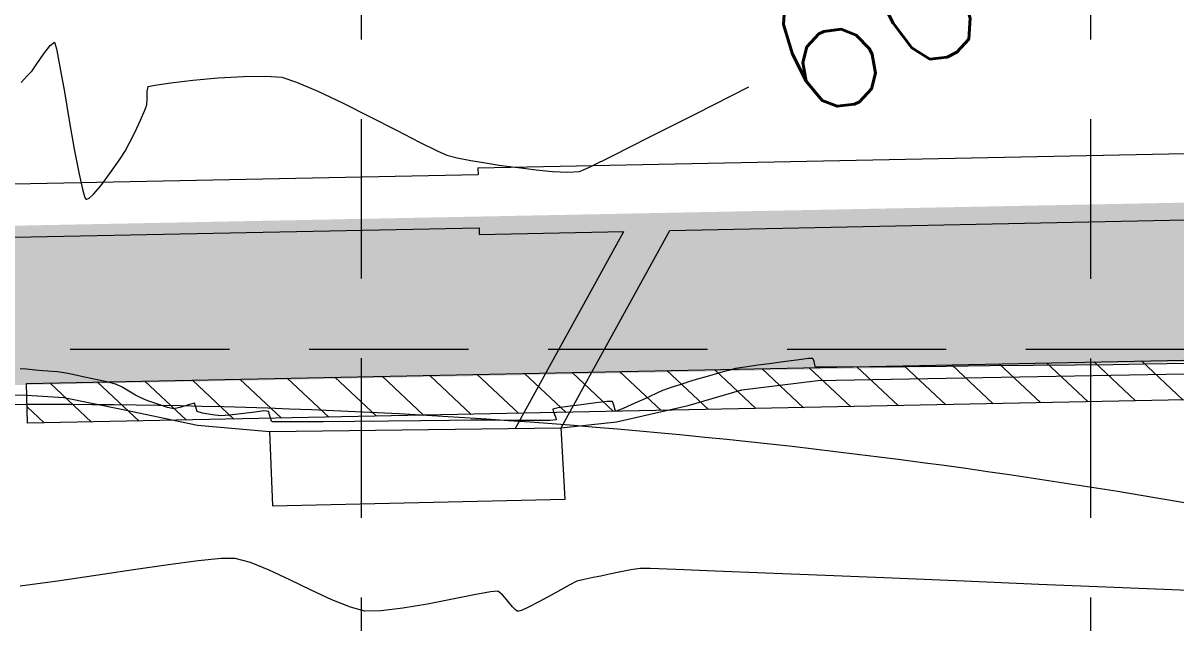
# Model space of a CAD drawing. Extents: x 2140663 to 2528301, y 336313 to 7007653.
# Drawn here: x 2527875.18 to 2527918.59, y 7007476.98 to 7007499.55 of the extents above; entities that cross this region are included whole.
import ezdxf

# ---------------------------------------------------------------- set-up
doc = ezdxf.new("R2010")
doc.units = 0
doc.header["$MEASUREMENT"] = 0
doc.linetypes.add('HIDDEN', pattern=[0.375, 0.25, -0.125])
for name, color, linetype in [('1 EXISTING CONTOURS', 43, 'Continuous'), ('GRID', 254, 'HIDDEN'), ('LIMITS OF DISTURBANCE', 1, 'HIDDEN'), ('xdrc002ar$0$C-PVMT-SAWCUT-N', 2, 'Continuous'), ('xdrc002ar$0$C-PVMT-SAWCUT-PATT-N', 7, 'Continuous'), ('xdrc002ar$0$xdrc002ar$0$C-PKNG-FACE-N', 1, 'Continuous'), ('xdrc002bs$0$C-STRM-PIPE-E', 5, 'Continuous'), ('xdrc002bs$0$v-pave-exst', 6, 'Continuous')]:
    doc.layers.add(name, color=color, linetype=linetype)
doc.styles.add('L200', font='simplex', dxfattribs={"height": 12})

msp = doc.modelspace()

# ---------------------------------------------------------------- hatches: boundary and pattern name
at = {"layer": 'xdrc002ar$0$C-PVMT-SAWCUT-PATT-N', "lineweight": 0}
h = msp.add_hatch(dxfattribs=at)
h.set_pattern_fill('ANSI31', scale=9.999996000000001, angle=91.78437573754852, style=0)
h.set_pattern_definition([(136.7843757375485, (1.012731676921248, -9.984526421874762), (-0.8559319906829769, -0.9109770454439162), [])])
h.paths.add_polyline_path([(2528171.098114824, 7007490.45111734), (2527875.342229442, 7007484.487189103), (2527875.311988047, 7007485.986883625), (2528171.06787343, 7007491.950811863)])

# ---------------------------------------------------------------- linework, layer by layer
at = {"layer": '1 EXISTING CONTOURS', "color": 43, "lineweight": 0}
for points, elevation in [([(2527876.192599666, 7007498.710914287), (2527876.356307119, 7007498.837901866)], 600), ([(2527876.356307119, 7007498.837901866), (2527876.436949028, 7007498.576745067)], 600), ([(2527875.514216172, 7007497.758895267), (2527875.701460751, 7007498.016436403)], 600), ([(2527875.336720905, 7007497.562352422), (2527875.514216172, 7007497.758895267)], 600), ([(2527881.570971631, 7007497.398306149), (2527882.522976554, 7007497.484479337)], 600), ([(2527882.522976554, 7007497.484479337), (2527883.477218873, 7007497.544139384)], 600), ([(2527883.477218873, 7007497.544139384), (2527884.317664735, 7007497.558930424)], 600), ([(2527884.317664735, 7007497.558930424), (2527884.928280287, 7007497.51049658)], 600), ([(2527879.848006541, 7007496.980934442), (2527879.888719768, 7007497.164266483)], 600), ([(2527879.888719768, 7007497.164266483), (2527880.137809385, 7007497.219843851)], 600), ([(2527880.137809385, 7007497.219843851), (2527880.737237957, 7007497.303975699)], 600), ([(2527880.737237957, 7007497.303975699), (2527881.570971631, 7007497.398306149)], 600), ([(2527879.851283239, 7007496.698550708), (2527879.848006541, 7007496.980934442)], 600), ([(2527886.278125075, 7007496.989723837), (2527887.229937936, 7007496.535954538)], 600), ([(2527879.762096547, 7007496.269623585), (2527879.839979111, 7007496.472263332)], 600), ([(2527887.229937936, 7007496.535954538), (2527888.245765631, 7007496.028023448)], 600), ([(2527879.397583571, 7007495.458470899), (2527879.601151112, 7007495.900305904)], 600), ([(2527890.107729088, 7007495.073956399), (2527890.772996634, 7007494.739960687)], 600), ([(2527877.107068381, 7007494.808198479), (2527877.286020404, 7007493.86309646)], 600), ([(2527878.807229108, 7007494.401942371), (2527879.024345224, 7007494.733891374)], 600), ([(2527890.772996634, 7007494.739960687), (2527891.14054258, 7007494.57608368)], 600), ([(2527891.528512831, 7007494.477152788), (2527892.036898419, 7007494.377926789)], 600), ([(2527893.10174114, 7007494.209539372), (2527893.50161104, 7007494.155852902)], 600), ([(2527893.50161104, 7007494.155852902), (2527893.924290534, 7007494.100067016)], 600), ([(2527893.924290534, 7007494.100067016), (2527894.494898296, 7007494.028379879)], 600), ([(2527895.693785551, 7007493.935541163), (2527896.129008505, 7007493.963509234)], 600), ([(2527896.129008505, 7007493.963509234), (2527896.503345214, 7007494.129980153)], 600), ([(2527877.490135096, 7007493.023961676), (2527877.533435538, 7007492.933487465)], 600), ([(2527877.533435538, 7007492.933487465), (2527877.551979026, 7007492.918554237)], 600), ([(2527877.583549487, 7007492.919058375), (2527877.666805374, 7007492.961129657)], 600), ([(2527902.356319549, 7007486.604484075), (2527902.013363403, 7007486.548564998)], 600), ([(2527904.008018484, 7007486.826525149), (2527903.711728, 7007486.784909907)], 600), ([(2527904.752961228, 7007486.924876901), (2527904.401179416, 7007486.881874464)], 600), ([(2527904.992781741, 7007486.688215158), (2527904.967902676, 7007486.813510203)], 600), ([(2527905.027109393, 7007486.609447456), (2527905.01374864, 7007486.62612313)], 600), ([(2527905.04026177, 7007486.607669553), (2527905.027109393, 7007486.609447456)], 600), ([(2527905.400474134, 7007486.602819457), (2527905.127515782, 7007486.604945287)], 600), ([(2527908.411266519, 7007486.618063134), (2527907.069336491, 7007486.608570763)], 600), ([(2527909.94079309, 7007486.630804886), (2527908.411266519, 7007486.618063134)], 600), ([(2527911.572117831, 7007486.645810268), (2527909.94079309, 7007486.630804886)], 600), ([(2527914.796968329, 7007486.678668919), (2527913.219442368, 7007486.66209353)], 600), ([(2527916.218897341, 7007486.694550681), (2527914.796968329, 7007486.678668919)], 600), ([(2527917.399431032, 7007486.708753068), (2527916.218897341, 7007486.694550681)], 600), ([(2527918.252771027, 7007486.720290328), (2527917.399431032, 7007486.708753068)], 600), ([(2527919.014849601, 7007486.734445649), (2527918.252771027, 7007486.720290328)], 600), ([(2527875.313128072, 7007486.519976473), (2527875.071393621, 7007486.536574567)], 600), ([(2527875.925473118, 7007486.462198559), (2527875.629786173, 7007486.491182578)], 600), ([(2527876.104294098, 7007486.445030103), (2527875.925473118, 7007486.462198559)], 600), ([(2527876.635646465, 7007486.404880364), (2527876.47214443, 7007486.420507378)], 600), ([(2527876.867306535, 7007486.360212151), (2527876.635646465, 7007486.404880364)], 600), ([(2527877.730571455, 7007486.177258738), (2527877.491412353, 7007486.2256837)], 600), ([(2527878.087822056, 7007486.104735719), (2527877.730571455, 7007486.177258738)], 600), ([(2527878.449578665, 7007486.024510061), (2527878.087822056, 7007486.104735719)], 600), ([(2527899.739850523, 7007485.883818282), (2527899.473397523, 7007485.794810846)], 600), ([(2527899.95519645, 7007485.953908554), (2527899.739850523, 7007485.883818282)], 600), ([(2527900.200786676, 7007486.031009273), (2527899.95519645, 7007485.953908554)], 600), ([(2527897.170506192, 7007485.308698538), (2527896.745610916, 7007485.260898987)], 600), ([(2527897.381652388, 7007485.313458019), (2527897.170506192, 7007485.308698538)], 600), ([(2527880.858588824, 7007485.033045356), (2527880.621113255, 7007485.085638013)], 600), ([(2527881.125572653, 7007485.090377666), (2527880.858588824, 7007485.033045356)], 600), ([(2527881.634412723, 7007485.24068112), (2527881.451055242, 7007485.196934866)], 600), ([(2527881.939535856, 7007484.869416175), (2527881.732316317, 7007484.92731537)], 600), ([(2527882.313924748, 7007484.803248687), (2527881.939535856, 7007484.869416175)], 600), ([(2527884.004466041, 7007484.923743734), (2527883.496405989, 7007484.858567673)], 600), ([(2527884.239605574, 7007484.953675102), (2527884.004466041, 7007484.923743734)], 600), ([(2527884.339026706, 7007484.949300966), (2527884.239605574, 7007484.953675102)], 600), ([(2527884.464483406, 7007484.806585358), (2527884.431961108, 7007484.934951874)], 600), ([(2527895.32452504, 7007485.075831537), (2527895.125659362, 7007485.022100272)], 600), ([(2527895.696943384, 7007485.125335145), (2527895.32452504, 7007485.075831537)], 600), ([(2527896.004543314, 7007485.161415474), (2527895.696943384, 7007485.125335145)], 600), ([(2527896.745610916, 7007485.260898987), (2527896.294459108, 7007485.201368316)], 600), ([(2527897.460741729, 7007485.027605687), (2527897.431788234, 7007485.174659076)], 600), ([(2527897.484052724, 7007484.9593847), (2527897.460741729, 7007485.027605687)], 600), ([(2527897.498536209, 7007484.944272387), (2527897.484052724, 7007484.9593847)], 600), ([(2527882.622824934, 7007484.768279827), (2527882.313924748, 7007484.803248687)], 600), ([(2527884.503542779, 7007484.650697639), (2527884.464483406, 7007484.806585358)], 600), ([(2527884.534949934, 7007484.572419128), (2527884.503542779, 7007484.650697639)], 600), ([(2527884.566296296, 7007484.549161302), (2527884.551940381, 7007484.551780605)], 600), ([(2527884.925692734, 7007484.541514958), (2527884.655260558, 7007484.545056798)], 600), ([(2527885.503768939, 7007484.541056743), (2527884.925692734, 7007484.541514958)], 600), ([(2527886.49404595, 7007484.546015191), (2527885.503768939, 7007484.541056743)], 600), ([(2527888.934771495, 7007484.56739215), (2527887.675617065, 7007484.555405707)], 600), ([(2527891.230987143, 7007484.591808262), (2527890.15779845, 7007484.580138382)], 600), ([(2527892.040626784, 7007484.600565652), (2527891.230987143, 7007484.591808262)], 600), ([(2527892.473006584, 7007484.604574413), (2527892.040626784, 7007484.600565652)], 600), ([(2527893.709385438, 7007484.595998456), (2527892.99625246, 7007484.602330654)], 600), ([(2527894.439068479, 7007484.591697388), (2527893.709385438, 7007484.595998456)], 600), ([(2527895.011964542, 7007484.595547026), (2527894.439068479, 7007484.591697388)], 600), ([(2527895.254736589, 7007484.613666938), (2527895.011964542, 7007484.595547026)], 600), ([(2527895.228784218, 7007484.728046646), (2527895.254736589, 7007484.613666938)], 600), ([(2527884.440809554, 7007478.964940297), (2527883.737290281, 7007479.250969968)], 601), ([(2527879.339234791, 7007478.973589261), (2527877.921659083, 7007478.761723111)], 601), ([(2527897.201158368, 7007478.792022739), (2527896.932259749, 7007478.731942422)], 601), ([(2527897.622798429, 7007478.886117185), (2527897.201158368, 7007478.792022739)], 601), ([(2527898.069167131, 7007478.977407296), (2527897.622798429, 7007478.886117185)], 601), ([(2527898.794433828, 7007479.019936991), (2527898.412251671, 7007479.029074601)], 601), ([(2527899.763401042, 7007478.985031795), (2527898.794433828, 7007479.019936991)], 601), ([(2527901.239363065, 7007478.927807764), (2527899.763401042, 7007478.985031795)], 601), ([(2527903.142529653, 7007478.851713656), (2527901.239363065, 7007478.927807764)], 601), ([(2527886.033257694, 7007478.206921038), (2527885.224604252, 7007478.598758297)], 601), ([(2527895.747054393, 7007478.396402837), (2527895.223513307, 7007478.106739217)], 601), ([(2527896.033064659, 7007478.542835164), (2527895.747054393, 7007478.396402837)], 601), ([(2527916.273772463, 7007478.308898377), (2527913.431436737, 7007478.427611548)], 601), ([(2527893.062848448, 7007478.174352898), (2527892.778750743, 7007478.14710621)], 601), ([(2527895.223513307, 7007478.106739217), (2527894.62093062, 7007477.777176523)], 601), ([(2527919.064571279, 7007478.19200766), (2527916.273772463, 7007478.308898377)], 601), ([(2527888.054203659, 7007477.422448431), (2527887.50347408, 7007477.564269033)], 601), ([(2527889.483058761, 7007477.527385847), (2527888.660228899, 7007477.427401972)], 601), ([(2527893.783005181, 7007477.420900105), (2527893.717111953, 7007477.464173345)], 601), ([(2527894.62093062, 7007477.777176523), (2527894.188459277, 7007477.554238276)], 601), ([(2527888.660228899, 7007477.427401972), (2527888.054203659, 7007477.422448431)], 601), ([(2527893.812597337, 7007477.411682745), (2527893.783005181, 7007477.420900105)], 601), ([(2527893.842994551, 7007477.413254415), (2527893.812597337, 7007477.411682745)], 601), ([(2527893.946288451, 7007477.445502829), (2527893.842994551, 7007477.413254415)], 601)]:
    msp.add_lwpolyline(points, dxfattribs=dict(at, elevation=elevation))
at = {"layer": '1 EXISTING CONTOURS', "color": 43, "lineweight": 0, "extrusion": (0.8284124759220985, -0.5601185318632288, 0), "elevation": -1830905.732330434}
msp.add_lwpolyline([(7221008.8084502, 600.0000000000003), (7221009.253877906, 600.0000000000003)], dxfattribs=at)
at = {"layer": '1 EXISTING CONTOURS', "color": 43, "lineweight": 0, "extrusion": (0.80290742895942, -0.5961037330211698, 0), "elevation": -2147545.566189117}
msp.add_lwpolyline([(7133248.803063877, 600.0000000000007), (7133249.208440644, 600.0000000000007)], dxfattribs=at)
at = {"layer": '1 EXISTING CONTOURS', "color": 43, "lineweight": 0, "extrusion": (0.9815115241244701, 0.1914030512057211, 0), "elevation": 3822396.463336931}
msp.add_lwpolyline([(6394097.345258012, 600.0000000000007), (6394096.663501745, 600.0000000000007)], dxfattribs=at)
at = {"layer": '1 EXISTING CONTOURS', "color": 43, "lineweight": 0, "extrusion": (0.9849459271061102, 0.1728627220573742, 0), "elevation": 3701156.892444224}
msp.add_lwpolyline([(6465030.898816139, 600), (6465029.942881863, 600)], dxfattribs=at)
at = {"layer": '1 EXISTING CONTOURS', "color": 43, "lineweight": 0, "extrusion": (0.727834299758535, -0.6857530401646085, 0), "elevation": -2965538.381750125}
msp.add_lwpolyline([(6833794.93725472, 600), (6833795.27866791, 600)], dxfattribs=at)
at = {"layer": '1 EXISTING CONTOURS', "color": 43, "lineweight": 0, "extrusion": (-0.3054658565821353, -0.9522030300637269, 0), "elevation": -7444742.897617077}
msp.add_lwpolyline([(266508.4588198978, 600.0000000000003), (266509.0390332043, 600.0000000000003)], dxfattribs=at)
at = {"layer": '1 EXISTING CONTOURS', "color": 43, "lineweight": 0, "extrusion": (-0.3956798020391963, -0.918388531210088, 0), "elevation": -7435838.409957724}
msp.add_lwpolyline([(-451144.1238714526, 600.0000000000003), (-451143.2556507685, 600.0000000000003)], dxfattribs=at)
at = {"layer": '1 EXISTING CONTOURS', "color": 43, "lineweight": 0, "extrusion": (0.4536623712560668, -0.8911736379103248, 0), "elevation": -5098082.489691749}
msp.add_lwpolyline([(5431835.607871907, 600), (5431837.847388461, 600)], dxfattribs=at)
at = {"layer": '1 EXISTING CONTOURS', "color": 43, "lineweight": 0, "extrusion": (0.9856145814751329, 0.1690085701483768, 0), "elevation": 3675839.210456893}
msp.add_lwpolyline([(6479458.357279113, 600.0000000000007), (6479457.263207824, 600.0000000000007)], dxfattribs=at)
at = {"layer": '1 EXISTING CONTOURS', "color": 43, "lineweight": 0, "extrusion": (0.9987545921977266, -0.04989253014182834, 0), "elevation": 2175109.869742038}
msp.add_lwpolyline([(7124891.602593454, 600.0000000000007), (7124891.829163001, 600.0000000000007)], dxfattribs=at)
at = {"layer": '1 EXISTING CONTOURS', "color": 43, "lineweight": 0, "extrusion": (0.9167315993494011, -0.3995036605017394, 0), "elevation": -482133.1533971545}
msp.add_lwpolyline([(7433890.078089349, 600.0000000000003), (7433890.480952829, 600.0000000000003)], dxfattribs=at)
at = {"layer": '1 EXISTING CONTOURS', "color": 43, "lineweight": 0, "extrusion": (0.4522400094857095, -0.8918962797435391, 0), "elevation": -5106741.98859115}
msp.add_lwpolyline([(5423693.215194343, 600), (5423695.179912573, 600)], dxfattribs=at)
at = {"layer": '1 EXISTING CONTOURS', "color": 43, "lineweight": 0, "extrusion": (0.9849435051012279, 0.1728765217110396, 0), "elevation": 3701247.466650605}
msp.add_lwpolyline([(6464976.992803719, 600), (6464975.89678272, 600)], dxfattribs=at)
at = {"layer": '1 EXISTING CONTOURS', "color": 43, "lineweight": 0, "extrusion": (0.4553430036908463, 0.8903160949852575, 0), "elevation": 7389942.72611625}
msp.add_lwpolyline([(940194.6982226823, 600.0000000000007), (940193.5869225217, 600.0000000000007)], dxfattribs=at)
at = {"layer": '1 EXISTING CONTOURS', "color": 43, "lineweight": 0, "extrusion": (0.8981127728060982, -0.4397652184092573, 0), "elevation": -811331.9957131431}
msp.add_lwpolyline([(7405194.144163293, 600), (7405194.612024041, 600)], dxfattribs=at)
at = {"layer": '1 EXISTING CONTOURS', "color": 43, "lineweight": 0, "extrusion": (-0.4567849129438283, -0.8895771710801145, 0), "elevation": -7388409.707038568}
msp.add_lwpolyline([(-952165.6773413476, 600), (-952164.6964764311, 600)], dxfattribs=at)
at = {"layer": '1 EXISTING CONTOURS', "color": 43, "lineweight": 0, "extrusion": (0.8761233176616677, -0.4820870587865977, 0), "elevation": -1163488.768267587}
msp.add_lwpolyline([(7358087.2985685, 600), (7358087.645994262, 600)], dxfattribs=at)
at = {"layer": '1 EXISTING CONTOURS', "color": 43, "lineweight": 0, "extrusion": (0.4491008376289636, -0.8934810785019252, 0), "elevation": -5125782.96699715}
msp.add_lwpolyline([(5405700.17661598, 600.0000000000007), (5405701.694121397, 600.0000000000007)], dxfattribs=at)
at = {"layer": '1 EXISTING CONTOURS', "color": 43, "lineweight": 0, "extrusion": (0.8221306356415679, -0.5692988827844226, 0), "elevation": -1911112.123531773}
msp.add_lwpolyline([(7200193.82579978, 600.0000000000007), (7200194.407693561, 600.0000000000007)], dxfattribs=at)
at = {"layer": '1 EXISTING CONTOURS', "color": 43, "lineweight": 0, "extrusion": (-0.2470893370401643, -0.9689927035437637, 0), "elevation": -7414826.060373959}
msp.add_lwpolyline([(718030.8814216191, 600.0000000000007), (718031.2818067297, 600.0000000000007)], dxfattribs=at)
at = {"layer": '1 EXISTING CONTOURS', "color": 43, "lineweight": 0, "extrusion": (0.441247652595246, -0.8973853737827384, 0), "elevation": -5172994.34100778}
msp.add_lwpolyline([(5360537.683967232, 600), (5360538.683017375, 600)], dxfattribs=at)
at = {"layer": '1 EXISTING CONTOURS', "color": 43, "lineweight": 0, "extrusion": (-0.1644554916742417, -0.9863845047739667, 0), "elevation": -7327809.599505201}
msp.add_lwpolyline([(1341052.601611666, 600), (1341053.159717867, 600)], dxfattribs=at)
at = {"layer": '1 EXISTING CONTOURS', "color": 43, "lineweight": 0, "extrusion": (-0.1473125080182344, -0.9890899984234891, 0), "elevation": -7303432.709485388}
msp.add_lwpolyline([(1468021.717076686, 600), (1468022.237085394, 600)], dxfattribs=at)
at = {"layer": '1 EXISTING CONTOURS', "color": 43, "lineweight": 0, "extrusion": (-0.1008145670438351, -0.9949052332115679, 0), "elevation": -7226641.06956962}
msp.add_lwpolyline([(1808557.985447651, 600.0000000000007), (1808558.610640625, 600.0000000000007)], dxfattribs=at)
at = {"layer": '1 EXISTING CONTOURS', "color": 43, "lineweight": 0, "extrusion": (-0.05160598655724447, -0.998667523328687, 0), "elevation": -7128611.164539303}
msp.add_lwpolyline([(2162898.116259364, 600.0000000000007), (2162898.693908559, 600.0000000000007)], dxfattribs=at)
at = {"layer": '1 EXISTING CONTOURS', "color": 43, "lineweight": 0, "extrusion": (0.9764845285425893, 0.215587489240348, 0), "elevation": 3979161.067665267}
msp.add_lwpolyline([(6297730.623969991, 600), (6297730.042110885, 600)], dxfattribs=at)
at = {"layer": '1 EXISTING CONTOURS', "color": 43, "lineweight": 0, "extrusion": (0.8003995263284974, -0.5994669284064943, 0), "elevation": -2177448.123405001}
msp.add_lwpolyline([(7124173.745394489, 600), (7124174.362526185, 600)], dxfattribs=at)
at = {"layer": '1 EXISTING CONTOURS', "color": 43, "lineweight": 0, "extrusion": (0.9603388090164319, 0.2788357435783677, 0), "elevation": 4381558.386172364}
msp.add_lwpolyline([(6024705.187334198, 600), (6024704.905185474, 600)], dxfattribs=at)
at = {"layer": '1 EXISTING CONTOURS', "color": 43, "lineweight": 0, "extrusion": (0.670335037159853, -0.7420585812157278, 0), "elevation": -3505445.314901532}
msp.add_lwpolyline([(6573201.369412778, 600.0000000000007), (6573201.593268451, 600.0000000000007)], dxfattribs=at)
at = {"layer": '1 EXISTING CONTOURS', "color": 43, "lineweight": 0, "extrusion": (0.7590616083619396, -0.6510187975097077, 0), "elevation": -2643194.725204854}
msp.add_lwpolyline([(6964814.978602176, 600.0000000000003), (6964815.398080366, 600.0000000000003)], dxfattribs=at)
at = {"layer": '1 EXISTING CONTOURS', "color": 43, "lineweight": 0, "extrusion": (0.01596662403929638, -0.9998725253334987, 0), "elevation": -6966237.97024161}
msp.add_lwpolyline([(2639441.316519719, 600.0000000000007), (2639441.348094205, 600.0000000000007)], dxfattribs=at)
at = {"layer": '1 EXISTING CONTOURS', "color": 43, "lineweight": 0, "extrusion": (0.1373812605931608, -0.9905182427587259, 0), "elevation": -6593756.905261278}
msp.add_lwpolyline([(3466631.255957941, 600.0000000000007), (3466630.743160992, 600.0000000000007)], dxfattribs=at)
at = {"layer": '1 EXISTING CONTOURS', "color": 43, "lineweight": 0, "extrusion": (0.1297431439001509, -0.9915476370860378, 0), "elevation": -6620278.789358934}
msp.add_lwpolyline([(3415709.975281557, 600), (3415709.463878551, 600)], dxfattribs=at)
at = {"layer": '1 EXISTING CONTOURS', "color": 43, "lineweight": 0, "extrusion": (0.1271240182483889, -0.9918868302303361, 0), "elevation": -6629276.577385379}
msp.add_lwpolyline([(3398214.277673618, 600.0000000000007), (3398213.934496082, 600.0000000000007)], dxfattribs=at)
at = {"layer": '1 EXISTING CONTOURS', "color": 43, "lineweight": 0, "extrusion": (0.1394056349551068, -0.9902353603779072, 0), "elevation": -6586657.179664196}
msp.add_lwpolyline([(3480103.483910088, 600.0000000000007), (3480103.086872223, 600.0000000000007)], dxfattribs=at)
at = {"layer": '1 EXISTING CONTOURS', "color": 43, "lineweight": 0, "extrusion": (0.02656351461945357, -0.9996471275860608, 0), "elevation": -6937864.141188201}
msp.add_lwpolyline([(2713156.378697329, 600), (2713156.20648344, 600)], dxfattribs=at)
at = {"layer": '1 EXISTING CONTOURS', "color": 43, "lineweight": 0, "extrusion": (0.9381510712377337, 0.3462261797373111, 0), "elevation": 4797732.142626306}
msp.add_lwpolyline([(5698854.381002977, 600), (5698854.504587876, 600)], dxfattribs=at)
at = {"layer": '1 EXISTING CONTOURS', "color": 43, "lineweight": 0, "extrusion": (0.9474421507531494, 0.3199271338543304, 0), "elevation": 4636928.87494381}
msp.add_lwpolyline([(5830442.794723436, 600), (5830442.860259921, 600)], dxfattribs=at)
at = {"layer": '1 EXISTING CONTOURS', "color": 43, "lineweight": 0, "extrusion": (-0.03120703268128699, -0.9995129419428391, 0), "elevation": -7082961.970063483}
msp.add_lwpolyline([(2307991.027461479, 600.0000000000007), (2307990.940164949, 600.0000000000007)], dxfattribs=at)
at = {"layer": '1 EXISTING CONTOURS', "color": 43, "lineweight": 0, "extrusion": (0.0008229983331098645, -0.9999996613368146, 0), "elevation": -7005403.767710877}
msp.add_lwpolyline([(2533672.294486497, 600.0000000000007), (2533671.69415905, 600.0000000000007)], dxfattribs=at)
at = {"layer": '1 EXISTING CONTOURS', "color": 43, "lineweight": 0, "extrusion": (0.004919982518786586, -0.999987896812764, 0), "elevation": -6994964.537058035}
msp.add_lwpolyline([(2562353.185218715, 600.0000000000003), (2562352.11667067, 600.0000000000003)], dxfattribs=at)
at = {"layer": '1 EXISTING CONTOURS', "color": 43, "lineweight": 0, "extrusion": (0.009884189011995106, -0.9999511502106366, 0), "elevation": -6982157.975779231}
msp.add_lwpolyline([(2597053.054081236, 600), (2597051.406676224, 600)], dxfattribs=at)
at = {"layer": '1 EXISTING CONTOURS', "color": 43, "lineweight": 0, "extrusion": (-0.0905569426605143, -0.9958912792749921, 0), "elevation": -7207611.374665501}
msp.add_lwpolyline([(1882912.742419479, 600), (1882912.42445495, 600)], dxfattribs=at)
at = {"layer": '1 EXISTING CONTOURS', "color": 43, "lineweight": 0, "extrusion": (-0.06700741537625608, -0.9977524774635209, 0), "elevation": -7161123.40546097}
msp.add_lwpolyline([(2052641.255369647, 600), (2052641.090814653, 600)], dxfattribs=at)
at = {"layer": '1 EXISTING CONTOURS', "color": 43, "lineweight": 0, "extrusion": (-0.0661221740634424, -0.997811534357628, 0), "elevation": -7159299.465338726}
msp.add_lwpolyline([(2058994.064492983, 600.0000000000007), (2058993.860381112, 600.0000000000007)], dxfattribs=at)
at = {"layer": '1 EXISTING CONTOURS', "color": 43, "lineweight": 0, "extrusion": (-0.2088241750502832, -0.9779532012906184, 0), "elevation": -7380875.520413796}
msp.add_lwpolyline([(1008813.068171779, 600), (1008812.716503512, 600)], dxfattribs=at)
at = {"layer": '1 EXISTING CONTOURS', "color": 43, "lineweight": 0, "extrusion": (-0.2130309204399465, -0.9770454579683124, 0), "elevation": -7385148.657334771}
msp.add_lwpolyline([(977039.9806571256, 600.0000000000007), (977039.6938836621, 600.0000000000007)], dxfattribs=at)
at = {"layer": '1 EXISTING CONTOURS', "color": 43, "lineweight": 0, "extrusion": (0.2874932681771279, -0.9577826584109956, 0), "elevation": -5984894.311450159}
msp.add_lwpolyline([(4435784.659238708, 600), (4435784.379968561, 600)], dxfattribs=at)
at = {"layer": '1 EXISTING CONTOURS', "color": 43, "lineweight": 0, "extrusion": (0.2813990327468082, -0.9595908421661605, 0), "elevation": -6012970.756790333}
msp.add_lwpolyline([(4397650.538057783, 600.0000000000003), (4397650.297641943, 600.0000000000003)], dxfattribs=at)
at = {"layer": '1 EXISTING CONTOURS', "color": 43, "lineweight": 0, "extrusion": (0.2776113110109797, -0.9606934786906619, 0), "elevation": -6030272.452779387}
msp.add_lwpolyline([(4373895.845012107, 600.0000000000007), (4373895.485965078, 600.0000000000007)], dxfattribs=at)
at = {"layer": '1 EXISTING CONTOURS', "color": 43, "lineweight": 0, "extrusion": (-0.2669863596939947, 0.9637003080508738, 0), "elevation": 6078201.597594248}
msp.add_lwpolyline([(-4307042.986053935, 600.0000000000007), (-4307042.611440805, 600.0000000000007)], dxfattribs=at)
at = {"layer": '1 EXISTING CONTOURS', "color": 43, "lineweight": 0, "extrusion": (-0.2390623032226826, 0.9710042302574516, 0), "elevation": 6199973.00449289}
msp.add_lwpolyline([(-4129829.42275411, 600), (-4129829.135481639, 600)], dxfattribs=at)
at = {"layer": '1 EXISTING CONTOURS', "color": 43, "lineweight": 0, "extrusion": (0.2723946808478065, 0.9621856046760531, 0), "elevation": 7431082.821247237}
msp.add_lwpolyline([(-523486.5979709995, 600.0000000000007), (-523486.3353635296, 600.0000000000007)], dxfattribs=at)
at = {"layer": '1 EXISTING CONTOURS', "color": 43, "lineweight": 0, "extrusion": (-0.4490487252490324, -0.8935072704529154, 0), "elevation": -7396380.355413936}
msp.add_lwpolyline([(-888024.4085763632, 600.0000000000003), (-888024.6350962739, 600.0000000000003)], dxfattribs=at)
at = {"layer": '1 EXISTING CONTOURS', "color": 43, "lineweight": 0, "extrusion": (0.5116593167581512, 0.8591884214621273, 0), "elevation": 7314163.50016325}
msp.add_lwpolyline([(1413520.842965678, 600), (1413521.137111237, 600)], dxfattribs=at)
at = {"layer": '1 EXISTING CONTOURS', "color": 43, "lineweight": 0, "extrusion": (0.4072514305687515, -0.9133160856459858, 0), "elevation": -5370558.836844782}
msp.add_lwpolyline([(5162579.640953405, 600.0000000000007), (5162579.382069484, 600.0000000000007)], dxfattribs=at)
at = {"layer": '1 EXISTING CONTOURS', "color": 43, "lineweight": 0, "extrusion": (0.3358884751197815, -0.9419017636047339, 0), "elevation": -5751270.929191865}
msp.add_lwpolyline([(4734766.690251151, 600), (4734766.463958987, 600)], dxfattribs=at)
at = {"layer": '1 EXISTING CONTOURS', "color": 43, "lineweight": 0, "extrusion": (0.2937165435194714, -0.9558925630336156, 0), "elevation": -5955917.673266476}
msp.add_lwpolyline([(4474615.922520465, 600.0000000000007), (4474615.577812191, 600.0000000000007)], dxfattribs=at)
at = {"layer": '1 EXISTING CONTOURS', "color": 43, "lineweight": 0, "extrusion": (0.5173863461369028, 0.8557519318301916, 0), "elevation": 7304559.586406905}
msp.add_lwpolyline([(1462339.655266456, 600), (1462339.949960212, 600)], dxfattribs=at)
at = {"layer": '1 EXISTING CONTOURS', "color": 43, "lineweight": 0, "extrusion": (0.4724487124624792, 0.8813581644782928, 0), "elevation": 7370397.972754408}
msp.add_lwpolyline([(1082710.140652628, 600.0000000000003), (1082710.368451123, 600.0000000000003)], dxfattribs=at)
at = {"layer": '1 EXISTING CONTOURS', "color": 43, "lineweight": 0, "extrusion": (0.3658505277055628, 0.9306736223712164, 0), "elevation": 7446507.948192826}
msp.add_lwpolyline([(211061.09317338, 600.0000000000007), (211061.3724855399, 600.0000000000007)], dxfattribs=at)
at = {"layer": '1 EXISTING CONTOURS', "color": 43, "lineweight": 0, "extrusion": (-0.3347281388113909, -0.9423147420516471, 0), "elevation": -7449409.263276136}
msp.add_lwpolyline([(36456.34517922765, 600), (36455.94280862203, 600)], dxfattribs=at)
at = {"layer": '1 EXISTING CONTOURS', "color": 43, "lineweight": 0, "extrusion": (0.940523579017809, 0.3397284169914715, 0), "elevation": 4758188.985413531}
msp.add_lwpolyline([(5731906.443566368, 600), (5731906.591142617, 600)], dxfattribs=at)
at = {"layer": '1 EXISTING CONTOURS', "color": 43, "lineweight": 0, "extrusion": (0.4145930365443878, -0.9100069307697081, 0), "elevation": -5328811.141563416}
msp.add_lwpolyline([(5205659.893177655, 600.0000000000003), (5205659.352422792, 600.0000000000003)], dxfattribs=at)
at = {"layer": '1 EXISTING CONTOURS', "color": 43, "lineweight": 0, "extrusion": (0.4174754991075648, -0.908688179545046, 0), "elevation": -5312283.438543785}
msp.add_lwpolyline([(5222525.51595049, 600.0000000000007), (5222525.038184328, 600.0000000000007)], dxfattribs=at)
at = {"layer": '1 EXISTING CONTOURS', "color": 43, "lineweight": 0, "extrusion": (-0.3029597023749085, -0.9530033676419548, 0), "elevation": -7444002.845925567}
msp.add_lwpolyline([(286093.1489762664, 600), (286092.7589789145, 600)], dxfattribs=at)
at = {"layer": '1 EXISTING CONTOURS', "color": 43, "lineweight": 0, "extrusion": (0.3111330167676307, -0.9503663745509272, 0), "elevation": -5873170.919432526}
msp.add_lwpolyline([(4582673.539210767, 600), (4582673.196729597, 600)], dxfattribs=at)
at = {"layer": '1 EXISTING CONTOURS', "color": 43, "lineweight": 0, "extrusion": (0.9516193130513225, 0.3072794868319865, 0), "elevation": 4558837.453154104}
msp.add_lwpolyline([(5891691.961060563, 600), (5891692.119559905, 600)], dxfattribs=at)
at = {"layer": '1 EXISTING CONTOURS', "color": 43, "lineweight": 0, "extrusion": (0.9571108947955084, 0.2897218235890098, 0), "elevation": 4449684.458668799}
msp.add_lwpolyline([(5974557.663744825, 600), (5974557.833562885, 600)], dxfattribs=at)
at = {"layer": '1 EXISTING CONTOURS', "color": 43, "lineweight": 0, "extrusion": (0.1175018601306834, -0.9930726624300105, 0), "elevation": -6661910.632414427}
msp.add_lwpolyline([(3333764.49980808, 600.0000000000007), (3333763.955381231, 600.0000000000007)], dxfattribs=at)
at = {"layer": '1 EXISTING CONTOURS', "color": 43, "lineweight": 0, "extrusion": (-0.1525920752977929, -0.9882892585454487, 0), "elevation": -7311157.222217916}
msp.add_lwpolyline([(1428994.362109102, 600), (1428994.268073472, 600)], dxfattribs=at)
at = {"layer": '1 EXISTING CONTOURS', "color": 43, "lineweight": 0, "extrusion": (0.976454067474302, 0.2157254136927116, 0), "elevation": 3980066.082936609}
msp.add_lwpolyline([(6297156.030840405, 600.0000000000007), (6297155.908726492, 600.0000000000007)], dxfattribs=at)
at = {"layer": '1 EXISTING CONTOURS', "color": 43, "lineweight": 0, "extrusion": (0.9155789856799021, 0.4021381864252162, 0), "elevation": 5132464.9494144}
msp.add_lwpolyline([(5399342.747629933, 600.0000000000003), (5399342.55669611, 600.0000000000003)], dxfattribs=at)
at = {"layer": '1 EXISTING CONTOURS', "color": 43, "lineweight": 0, "extrusion": (0.1365182141844845, -0.9906375609656033, 0), "elevation": -6596774.160622938}
msp.add_lwpolyline([(3460878.385131962, 600.0000000000007), (3460878.092476198, 600.0000000000007)], dxfattribs=at)
at = {"layer": '1 EXISTING CONTOURS', "color": 43, "lineweight": 0, "extrusion": (0.05461901428461222, -0.9985072675141515, 0), "elevation": -6858953.374269394}
msp.add_lwpolyline([(2906865.957427907, 600), (2906865.944089668, 600)], dxfattribs=at)
at = {"layer": '1 EXISTING CONTOURS', "color": 43, "lineweight": 0, "extrusion": (0.3080463019998103, -0.9513713658841335, 0), "elevation": -5888011.043176707}
msp.add_lwpolyline([(4563599.201163806, 600.0000000000007), (4563599.132295029, 600.0000000000007)], dxfattribs=at)
at = {"layer": '1 EXISTING CONTOURS', "color": 43, "lineweight": 0, "extrusion": (0.3777014202071337, -0.9259274470354114, 0), "elevation": -5533632.159794661}
msp.add_lwpolyline([(4987386.967019911, 600.0000000000003), (4987386.774005007, 600.0000000000003)], dxfattribs=at)
at = {"layer": '1 EXISTING CONTOURS', "color": 43, "lineweight": 0, "extrusion": (0.4035252359577556, -0.9149685152753826, 0), "elevation": -5391557.643551813}
msp.add_lwpolyline([(5140644.28376204, 600.0000000000003), (5140643.910539983, 600.0000000000003)], dxfattribs=at)
at = {"layer": '1 EXISTING CONTOURS', "color": 43, "lineweight": 0, "extrusion": (0.07880091034266287, -0.9968903733757126, 0), "elevation": -6786494.655157095}
msp.add_lwpolyline([(3072218.364634858, 600.0000000000007), (3072218.030670719, 600.0000000000007)], dxfattribs=at)
at = {"layer": '1 EXISTING CONTOURS', "color": 43, "lineweight": 0, "extrusion": (0.7720400845133474, 0.635573841425702, 0), "elevation": 6405402.078426497}
msp.add_lwpolyline([(3803401.670225236, 600), (3803401.696957688, 600)], dxfattribs=at)
at = {"layer": '1 EXISTING CONTOURS', "color": 43, "lineweight": 0, "extrusion": (-0.04608752797509519, -0.9989374053288549, 0), "elevation": -7116542.384088225}
msp.add_lwpolyline([(2202240.898491258, 600), (2202240.809432361, 600)], dxfattribs=at)
at = {"layer": '1 EXISTING CONTOURS', "color": 43, "lineweight": 0, "extrusion": (0.0079472319006614, -0.9999684202539184, 0), "elevation": -6987173.551245823}
msp.add_lwpolyline([(2583497.950368259, 600), (2583496.76875983, 600)], dxfattribs=at)
at = {"layer": '1 EXISTING CONTOURS', "color": 43, "lineweight": 0, "extrusion": (0.0104213070820723, -0.9999456967049268, 0), "elevation": -6980760.131031342}
msp.add_lwpolyline([(2600780.033715807, 600.0000000000003), (2600778.810622434, 600.0000000000003)], dxfattribs=at)
at = {"layer": '1 EXISTING CONTOURS', "color": 43, "lineweight": 0, "extrusion": (-0.004288114986724162, -0.9999908059926655, 0), "elevation": -7018260.071307893}
msp.add_lwpolyline([(2497820.855043219, 600.0000000000007), (2497820.331792533, 600.0000000000007)], dxfattribs=at)
at = {"layer": '1 EXISTING CONTOURS', "color": 43, "lineweight": 0, "extrusion": (0.1312602484966877, -0.9913479445505438, 0), "elevation": -6615039.824066505}
msp.add_lwpolyline([(3425813.876597725, 601.0000000000007), (3425812.741469942, 601.0000000000007)], dxfattribs=at)
at = {"layer": '1 EXISTING CONTOURS', "color": 43, "lineweight": 0, "extrusion": (0.09916192618210488, -0.9950713102063866, 0), "elevation": -6722271.995826616}
msp.add_lwpolyline([(3210298.645001044, 601), (3210297.775160516, 601)], dxfattribs=at)
at = {"layer": '1 EXISTING CONTOURS', "color": 43, "lineweight": 0, "extrusion": (0.004982899299672865, -0.9999875852802221, 0), "elevation": -6994796.219182335}
msp.add_lwpolyline([(2562769.350708378, 601.0000000000007), (2562768.820647469, 601.0000000000007)], dxfattribs=at)
at = {"layer": '1 EXISTING CONTOURS', "color": 43, "lineweight": 0, "extrusion": (-0.257598609225376, -0.9662520150173826, 0), "elevation": -7422170.281451652}
msp.add_lwpolyline([(637455.8456608623, 601), (637455.2580013738, 601)], dxfattribs=at)
at = {"layer": '1 EXISTING CONTOURS', "color": 43, "lineweight": 0, "extrusion": (0.1446552320608406, -0.989482119008436, 0), "elevation": -6568104.166677329}
msp.add_lwpolyline([(3514958.46895634, 601.0000000000007), (3514957.003450747, 601.0000000000007)], dxfattribs=at)
at = {"layer": '1 EXISTING CONTOURS', "color": 43, "lineweight": 0, "extrusion": (0.1442520451051359, -0.989540978172701, 0), "elevation": -6569535.833586518}
msp.add_lwpolyline([(3512284.690173375, 601.0000000000007), (3512283.367020445, 601.0000000000007)], dxfattribs=at)
at = {"layer": '1 EXISTING CONTOURS', "color": 43, "lineweight": 0, "extrusion": (-0.4232756818062974, -0.9060009366393691, 0), "elevation": -7418774.515927782}
msp.add_lwpolyline([(-675828.9004241815, 601), (-675829.7655388485, 601)], dxfattribs=at)
at = {"layer": '1 EXISTING CONTOURS', "color": 43, "lineweight": 0, "extrusion": (0.1489172229683049, -0.9888496653705295, 0), "elevation": -6552895.681492918}
msp.add_lwpolyline([(3543245.816064182, 601), (3543245.469110998, 601)], dxfattribs=at)
at = {"layer": '1 EXISTING CONTOURS', "color": 43, "lineweight": 0, "extrusion": (-0.04062945040191341, -0.9991742829757171, 0), "elevation": -7104399.972478742}
msp.add_lwpolyline([(2241108.047861756, 601), (2241105.79542097, 601)], dxfattribs=at)
at = {"layer": '1 EXISTING CONTOURS', "color": 43, "lineweight": 0, "extrusion": (-0.04106127992467151, -0.999156630009003, 0), "elevation": -7105367.893868923}
msp.add_lwpolyline([(2238039.906953792, 601), (2238037.386623242, 601)], dxfattribs=at)
at = {"layer": '1 EXISTING CONTOURS', "color": 43, "lineweight": 0, "extrusion": (0.1347007013631796, -0.9908863310452252, 0), "elevation": -6603107.976340512}
msp.add_lwpolyline([(3448750.517683149, 601), (3448749.097881885, 601)], dxfattribs=at)
at = {"layer": '1 EXISTING CONTOURS', "color": 43, "lineweight": 0, "extrusion": (0.2473303920971244, -0.9689312035150291, 0), "elevation": -6164539.101076371}
msp.add_lwpolyline([(4182520.043533308, 601.0000000000007), (4182519.761289816, 601.0000000000007)], dxfattribs=at)
at = {"layer": '1 EXISTING CONTOURS', "color": 43, "lineweight": 0, "extrusion": (0.189946890324176, -0.9817943668896127, 0), "elevation": -6399736.985502813}
msp.add_lwpolyline([(3812923.477912674, 601), (3812923.125325854, 601)], dxfattribs=at)
at = {"layer": '1 EXISTING CONTOURS', "color": 43, "lineweight": 0, "extrusion": (0.1839860283460983, -0.9829288587550112, 0), "elevation": -6422755.35610342}
msp.add_lwpolyline([(3774021.027286209, 601), (3774020.742878228, 601)], dxfattribs=at)
at = {"layer": '1 EXISTING CONTOURS', "color": 43, "lineweight": 0, "extrusion": (-0.04135785964718533, -0.9991443976950497, 0), "elevation": -7106031.902416852}
msp.add_lwpolyline([(2235933.417071132, 601), (2235930.708715048, 601)], dxfattribs=at)
at = {"layer": '1 EXISTING CONTOURS', "color": 43, "lineweight": 0, "extrusion": (-0.04157150878513066, -0.9991355311754896, 0), "elevation": -7106509.85639547}
msp.add_lwpolyline([(2234416.678069132, 601), (2234413.861551952, 601)], dxfattribs=at)
at = {"layer": '1 EXISTING CONTOURS', "color": 43, "lineweight": 0, "extrusion": (0.4227747204704314, 0.9062348126899279, 0), "elevation": 7419147.011369472}
msp.add_lwpolyline([(671725.455680381, 601), (671726.3142829109, 601)], dxfattribs=at)
at = {"layer": '1 EXISTING CONTOURS', "color": 43, "lineweight": 0, "extrusion": (0.1973638348816606, -0.9803303099878148, 0), "elevation": -6370728.618653535}
msp.add_lwpolyline([(3861192.052456373, 601.0000000000003), (3861191.211778886, 601.0000000000003)], dxfattribs=at)
at = {"layer": '1 EXISTING CONTOURS', "color": 43, "lineweight": 0, "extrusion": (0.1855468389382054, -0.9826354209777092, 0), "elevation": -6416753.724801892}
msp.add_lwpolyline([(3784212.403958358, 601), (3784211.784998882, 601)], dxfattribs=at)
at = {"layer": '1 EXISTING CONTOURS', "color": 43, "lineweight": 0, "extrusion": (-0.6326255635832798, -0.7744578079540149, 0), "elevation": -7026205.959757712}
msp.add_lwpolyline([(-2475363.082920887, 601.0000000000007), (-2475363.309151766, 601.0000000000007)], dxfattribs=at)
at = {"layer": '1 EXISTING CONTOURS', "color": 43, "lineweight": 0, "extrusion": (0.7769792075997056, 0.6295262591486822, 0), "elevation": 6375511.916069387}
msp.add_lwpolyline([(3853289.230206945, 601.0000000000007), (3853289.554300284, 601.0000000000007)], dxfattribs=at)
at = {"layer": '1 EXISTING CONTOURS', "color": 43, "lineweight": 0, "extrusion": (-0.3746314366850316, -0.927173816847364, 0), "elevation": -7444175.846940221}
msp.add_lwpolyline([(-281430.2822834179, 601.0000000000007), (-281431.0287679159, 601.0000000000007)], dxfattribs=at)
at = {"layer": '1 EXISTING CONTOURS', "color": 43, "lineweight": 0, "extrusion": (0.167741199728884, -0.9858310656058242, 0), "elevation": -6484157.823361355}
msp.add_lwpolyline([(3667515.615172622, 601.0000000000007), (3667514.670334472, 601.0000000000007)], dxfattribs=at)
at = {"layer": '1 EXISTING CONTOURS', "color": 43, "lineweight": 0, "extrusion": (0.1901248152956043, -0.9817599271760955, 0), "elevation": -6399046.084425744}
msp.add_lwpolyline([(3814077.859174504, 601), (3814076.909972945, 601)], dxfattribs=at)
at = {"layer": '1 EXISTING CONTOURS', "color": 43, "lineweight": 0, "extrusion": (0.7781191349907338, 0.6281167182628339, 0), "elevation": 6368516.204608846}
msp.add_lwpolyline([(3864840.155503337, 601), (3864840.415231406, 601)], dxfattribs=at)
at = {"layer": '1 EXISTING CONTOURS', "color": 43, "lineweight": 0, "extrusion": (0.7110376362169482, 0.7031539517651985, 0), "elevation": 6724763.044062018}
msp.add_lwpolyline([(3205081.755139664, 601.0000000000007), (3205081.914269004, 601.0000000000007)], dxfattribs=at)
at = {"layer": '1 EXISTING CONTOURS', "color": 43, "lineweight": 0, "extrusion": (0.4096082354479431, -0.9122615268952333, 0), "elevation": -5357205.895379572}
msp.add_lwpolyline([(5176421.128126055, 601), (5176420.862663992, 601)], dxfattribs=at)
at = {"layer": 'GRID', "color": 253, "linetype": 'HIDDEN', "lineweight": 0, "ltscale": 24}
for p, q in [((2527887.926706931, 7006031.934224866), (2527887.926706931, 7007624.562990395)), ((2527915.384178999, 7006031.929907975), (2527915.384178999, 7007624.562990395)), ((2527228.947377252, 7007487.275630045), (2528272.331315909, 7007487.275630045))]:
    msp.add_line(p, q, dxfattribs=at)
at = {"layer": 'LIMITS OF DISTURBANCE', "ltscale": 70, "const_width": 6}
msp.add_lwpolyline([(2527323.279507909, 7007478.034385583), (2527323.279507909, 7007463.102355542), (2527345.362386929, 7006446.874516389, 0.3527120601780434), (2527681.725039883, 7006131.321992346), (2528205.897920626, 7006144.525554366), (2528183.386823632, 7007495.015237641)], format="xyb", close=True, dxfattribs=at)
at = {"layer": 'xdrc002ar$0$C-PVMT-SAWCUT-N', "color": 7, "lineweight": 0}
msp.add_lwpolyline([(2528171.098114824, 7007490.45111734), (2527875.342229442, 7007484.487189103), (2527875.311988047, 7007485.986883625), (2528171.06787343, 7007491.950811863)], close=True, dxfattribs=at)
at = {"layer": 'xdrc002ar$0$xdrc002ar$0$C-PKNG-FACE-N', "color": 7, "lineweight": 0}
msp.add_arc((2527876.05329393, 7007235.19311508), 249.9999, 79.00886730708991, 91.11737504230217, dxfattribs=at)
at = {"layer": 'xdrc002bs$0$C-STRM-PIPE-E', "color": 5, "lineweight": 0}
for p, q in [((2527892.306016234, 7007494.099916512), (2528023.097442155, 7007496.755357172)), ((2527892.306016234, 7007494.099916512), (2527892.311090905, 7007493.849968021)), ((2527899.530513395, 7007491.746079298), (2528023.148188859, 7007494.25587227)), ((2527591.312528847, 7007487.738834859), (2527892.311090905, 7007493.849968021)), ((2527601.639681472, 7007485.94809348), (2527892.351688269, 7007491.8503801)), ((2527892.351688269, 7007491.8503801), (2527892.356762939, 7007491.60043161)), ((2527892.356762939, 7007491.60043161), (2527897.798819458, 7007491.710920949)), ((2527893.706694792, 7007484.278713266), (2527897.798819458, 7007491.710920949)), ((2527895.43813774, 7007484.313415765), (2527899.530513395, 7007491.746079298))]:
    msp.add_line(p, q, dxfattribs=at)
at = {"layer": 'xdrc002bs$0$v-pave-exst', "color": 7, "lineweight": 0}
for points in [[(2527875.325527198, 7007485.54518708), (2527876.711801255, 7007485.455113821), (2527878.819291474, 7007485.03764237), (2527881.741181572, 7007484.422651845), (2527884.454150916, 7007484.182346473), (2527895.43813774, 7007484.313415765), (2527897.521934472, 7007484.54408972), (2527900.227612743, 7007485.157399998), (2527902.240309008, 7007485.744476415), (2527905.10421057, 7007486.104009338), (2527948.609694505, 7007486.893345526)], [(2527884.454150916, 7007484.182346473), (2527884.57503871, 7007481.38046404), (2527895.588519877, 7007481.627470398), (2527895.43813774, 7007484.313415765)]]:
    msp.add_lwpolyline(points, dxfattribs=at)
msp.add_lwpolyline([(2527875.325527198, 7007485.54518708), (2527828.33418015, 7007484.507504335), (2527790.241843021, 7007483.725919287), (2527714.462598443, 7007482.397023675, 0.4043652713190415), (2527691.802102856, 7007465.051320417, -0.5814380765081351)], format="xyb", dxfattribs=at)

# ---------------------------------------------------------------- texts
at = {"layer": '1 EXISTING CONTOURS', "color": 43, "lineweight": 0, "insert": (2527902.482896148, 7007499.842332465, 600), "char_height": 4.8, "width": 17.6, "attachment_point": 1, "rotation": 26.987827566912042, "style": 'L200'}
msp.add_mtext('\\Ftxt.shx;\\W1.0000000000;\\T1.0000000000;\\o\\l600', dxfattribs=at)

doc.saveas('drawing.dxf')
